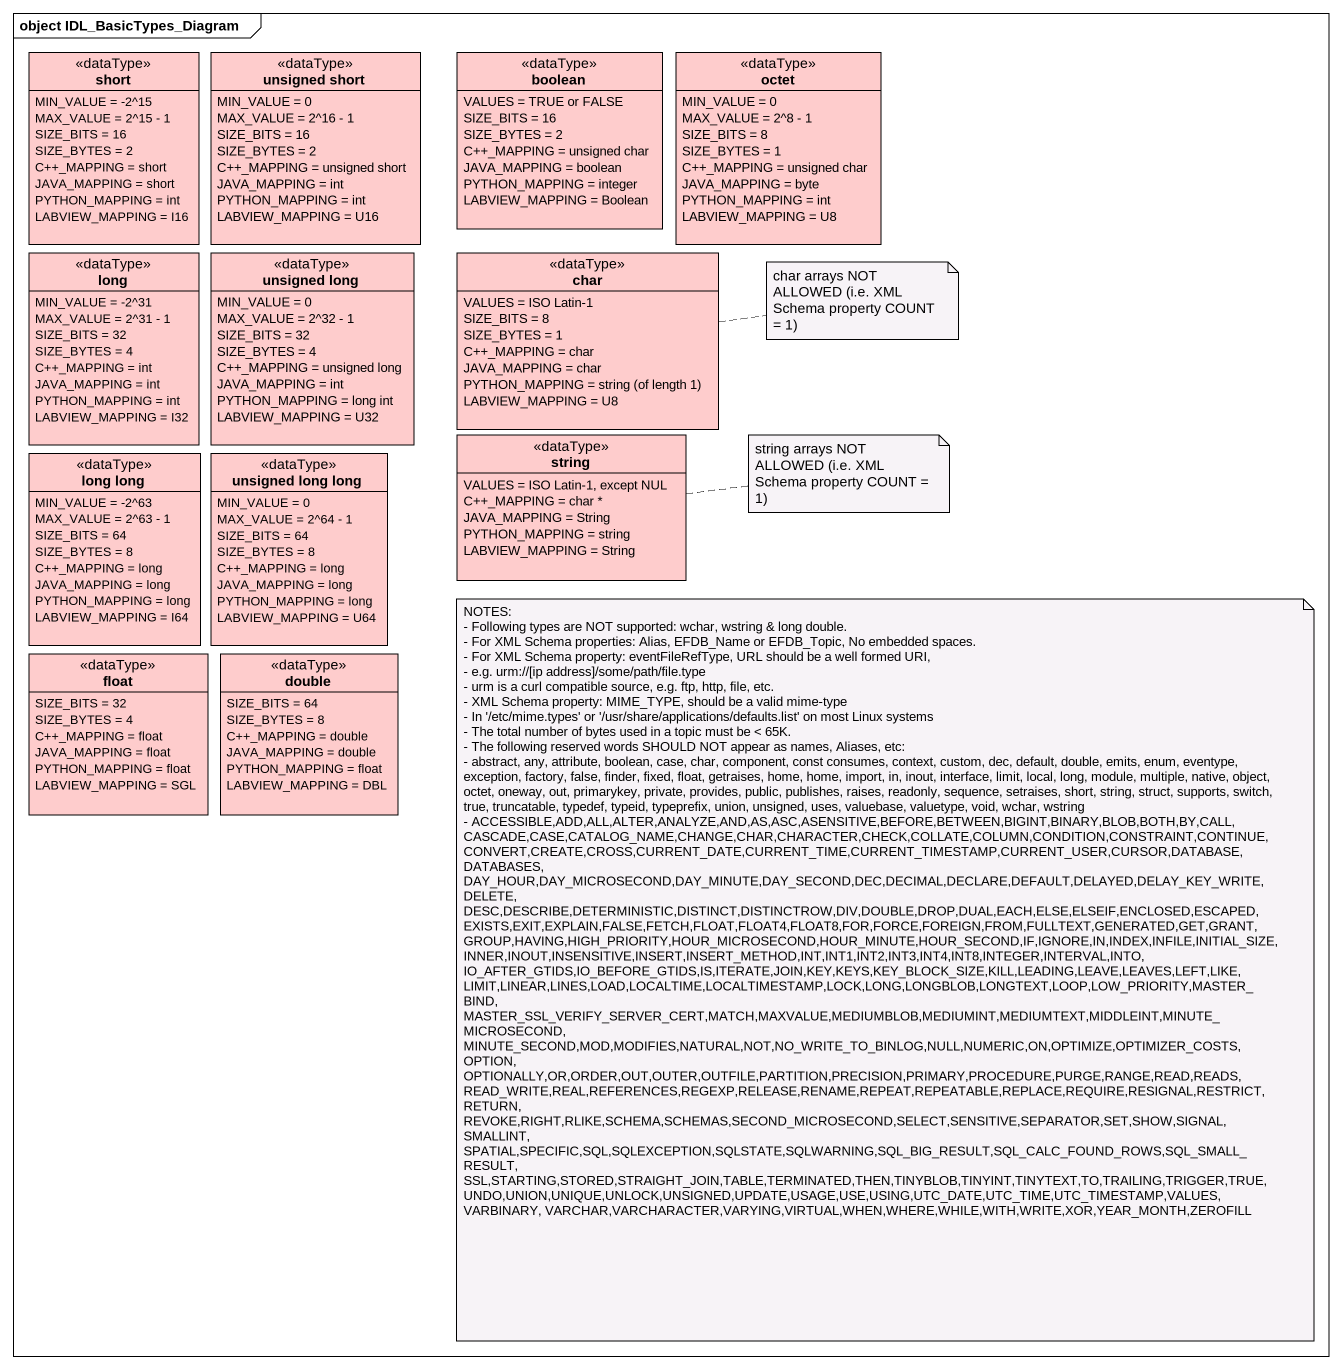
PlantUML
@startuml
mainframe object IDL_BasicTypes_Diagram
hide circle
hide empty members
class short <<dataType>> #FECCCC {
  MIN_VALUE = -2^15
  MAX_VALUE = 2^15 - 1
  SIZE_BITS = 16
  SIZE_BYTES = 2
  C++_MAPPING = short
  JAVA_MAPPING = short
  PYTHON_MAPPING = int
  LABVIEW_MAPPING = I16
}
class "unsigned short" as unsigned_short <<dataType>> #FECCCC {
  MIN_VALUE = 0
  MAX_VALUE = 2^16 - 1
  SIZE_BITS = 16
  SIZE_BYTES = 2
  C++_MAPPING = unsigned short
  JAVA_MAPPING = int
  PYTHON_MAPPING = int
  LABVIEW_MAPPING = U16
}
class boolean <<dataType>> #FECCCC {
  VALUES = TRUE or FALSE
  SIZE_BITS = 16
  SIZE_BYTES = 2
  C++_MAPPING = unsigned char
  JAVA_MAPPING = boolean
  PYTHON_MAPPING = integer
  LABVIEW_MAPPING = Boolean
}
class octet <<dataType>> #FECCCC {
  MIN_VALUE = 0
  MAX_VALUE = 2^8 - 1
  SIZE_BITS = 8
  SIZE_BYTES = 1
  C++_MAPPING = unsigned char
  JAVA_MAPPING = byte
  PYTHON_MAPPING = int
  LABVIEW_MAPPING = U8
}
class long <<dataType>> #FECCCC {
  MIN_VALUE = -2^31
  MAX_VALUE = 2^31 - 1
  SIZE_BITS = 32
  SIZE_BYTES = 4
  C++_MAPPING = int
  JAVA_MAPPING = int
  PYTHON_MAPPING = int
  LABVIEW_MAPPING = I32
}
class "unsigned long" as unsigned_long <<dataType>> #FECCCC {
  MIN_VALUE = 0
  MAX_VALUE = 2^32 - 1
  SIZE_BITS = 32
  SIZE_BYTES = 4
  C++_MAPPING = unsigned long
  JAVA_MAPPING = int
  PYTHON_MAPPING = long int
  LABVIEW_MAPPING = U32
}
class char <<dataType>> #FECCCC {
  VALUES = ISO Latin-1
  SIZE_BITS = 8
  SIZE_BYTES = 1
  C++_MAPPING = char
  JAVA_MAPPING = char
  {field} PYTHON_MAPPING = string (of length 1)
  LABVIEW_MAPPING = U8
}
class string <<dataType>> #FECCCC {
  VALUES = ISO Latin-1, except NUL
  C++_MAPPING = char *
  JAVA_MAPPING = String
  PYTHON_MAPPING = string
  LABVIEW_MAPPING = String
}
class "long long" as long_long <<dataType>> #FECCCC {
  MIN_VALUE = -2^63
  MAX_VALUE = 2^63 - 1
  SIZE_BITS = 64
  SIZE_BYTES = 8
  C++_MAPPING = long
  JAVA_MAPPING = long
  PYTHON_MAPPING = long
  LABVIEW_MAPPING = I64
}
class "unsigned long long" as unsigned_long_long <<dataType>> #FECCCC {
  MIN_VALUE = 0
  MAX_VALUE = 2^64 - 1
  SIZE_BITS = 64
  SIZE_BYTES = 8
  C++_MAPPING = long
  JAVA_MAPPING = long
  PYTHON_MAPPING = long
  LABVIEW_MAPPING = U64
}
class float <<dataType>> #FECCCC {
  SIZE_BITS = 32
  SIZE_BYTES = 4
  C++_MAPPING = float
  JAVA_MAPPING = float
  PYTHON_MAPPING = float
  LABVIEW_MAPPING = SGL
}
class double <<dataType>> #FECCCC {
  SIZE_BITS = 64
  SIZE_BYTES = 8
  C++_MAPPING = double
  JAVA_MAPPING = double
  PYTHON_MAPPING = float
  LABVIEW_MAPPING = DBL
}
note right of char : char arrays NOT ALLOWED (i.e. XML Schema property COUNT = 1)
note right of string : string arrays NOT ALLOWED (i.e. XML Schema property COUNT = 1)
note as N3
  NOTES:
  - Following types are NOT supported: wchar, wstring & long double.
  - For XML Schema properties: Alias, EFDB_Name or EFDB_Topic, No embedded spaces.
  - For XML Schema property: eventFileRefType, URL should be a well formed URI,
  - e.g. urm://[ip address]/some/path/file.type
  - urm is a curl compatible source, e.g. ftp, http, file, etc.
  - XML Schema property: MIME_TYPE, should be a valid mime-type
  - In '/etc/mime.types' or '/usr/share/applications/defaults.list' on most Linux systems
  - The total number of bytes used in a topic must be < 65K.
  - The following reserved words SHOULD NOT appear as names, Aliases, etc:
  - abstract, any, attribute, boolean, case, char, component, const consumes, context, custom, dec, default, double, emits, enum, eventype, exception, factory, false, finder, fixed, float, getraises, home, home, import, in, inout, interface, limit, local, long, module, multiple, native, object, octet, oneway, out, primarykey, private, provides, public, publishes, raises, readonly, sequence, setraises, short, string, struct, supports, switch, true, truncatable, typedef, typeid, typeprefix, union, unsigned, uses, valuebase, valuetype, void, wchar, wstring
  - ACCESSIBLE,ADD,ALL,ALTER,ANALYZE,AND,AS,ASC,ASENSITIVE,BEFORE,BETWEEN,BIGINT,BINARY,BLOB,BOTH,BY,CALL, CASCADE,CASE,CATALOG_NAME,CHANGE,CHAR,CHARACTER,CHECK,COLLATE,COLUMN,CONDITION,CONSTRAINT,CONTINUE, CONVERT,CREATE,CROSS,CURRENT_DATE,CURRENT_TIME,CURRENT_TIMESTAMP,CURRENT_USER,CURSOR,DATABASE,DATABASES, DAY_HOUR,DAY_MICROSECOND,DAY_MINUTE,DAY_SECOND,DEC,DECIMAL,DECLARE,DEFAULT,DELAYED,DELAY_KEY_WRITE,DELETE, DESC,DESCRIBE,DETERMINISTIC,DISTINCT,DISTINCTROW,DIV,DOUBLE,DROP,DUAL,EACH,ELSE,ELSEIF,ENCLOSED,ESCAPED, EXISTS,EXIT,EXPLAIN,FALSE,FETCH,FLOAT,FLOAT4,FLOAT8,FOR,FORCE,FOREIGN,FROM,FULLTEXT,GENERATED,GET,GRANT, GROUP,HAVING,HIGH_PRIORITY,HOUR_MICROSECOND,HOUR_MINUTE,HOUR_SECOND,IF,IGNORE,IN,INDEX,INFILE,INITIAL_SIZE, INNER,INOUT,INSENSITIVE,INSERT,INSERT_METHOD,INT,INT1,INT2,INT3,INT4,INT8,INTEGER,INTERVAL,INTO, IO_AFTER_GTIDS,IO_BEFORE_GTIDS,IS,ITERATE,JOIN,KEY,KEYS,KEY_BLOCK_SIZE,KILL,LEADING,LEAVE,LEAVES,LEFT,LIKE, LIMIT,LINEAR,LINES,LOAD,LOCALTIME,LOCALTIMESTAMP,LOCK,LONG,LONGBLOB,LONGTEXT,LOOP,LOW_PRIORITY,MASTER_BIND, MASTER_SSL_VERIFY_SERVER_CERT,MATCH,MAXVALUE,MEDIUMBLOB,MEDIUMINT,MEDIUMTEXT,MIDDLEINT,MINUTE_MICROSECOND, MINUTE_SECOND,MOD,MODIFIES,NATURAL,NOT,NO_WRITE_TO_BINLOG,NULL,NUMERIC,ON,OPTIMIZE,OPTIMIZER_COSTS,OPTION, OPTIONALLY,OR,ORDER,OUT,OUTER,OUTFILE,PARTITION,PRECISION,PRIMARY,PROCEDURE,PURGE,RANGE,READ,READS, READ_WRITE,REAL,REFERENCES,REGEXP,RELEASE,RENAME,REPEAT,REPEATABLE,REPLACE,REQUIRE,RESIGNAL,RESTRICT,RETURN, REVOKE,RIGHT,RLIKE,SCHEMA,SCHEMAS,SECOND_MICROSECOND,SELECT,SENSITIVE,SEPARATOR,SET,SHOW,SIGNAL,SMALLINT, SPATIAL,SPECIFIC,SQL,SQLEXCEPTION,SQLSTATE,SQLWARNING,SQL_BIG_RESULT,SQL_CALC_FOUND_ROWS,SQL_SMALL_RESULT, SSL,STARTING,STORED,STRAIGHT_JOIN,TABLE,TERMINATED,THEN,TINYBLOB,TINYINT,TINYTEXT,TO,TRAILING,TRIGGER,TRUE, UNDO,UNION,UNIQUE,UNLOCK,UNSIGNED,UPDATE,USAGE,USE,USING,UTC_DATE,UTC_TIME,UTC_TIMESTAMP,VALUES,VARBINARY, VARCHAR,VARCHARACTER,VARYING,VIRTUAL,WHEN,WHERE,WHILE,WITH,WRITE,XOR,YEAR_MONTH,ZEROFILL
end note
@enduml
